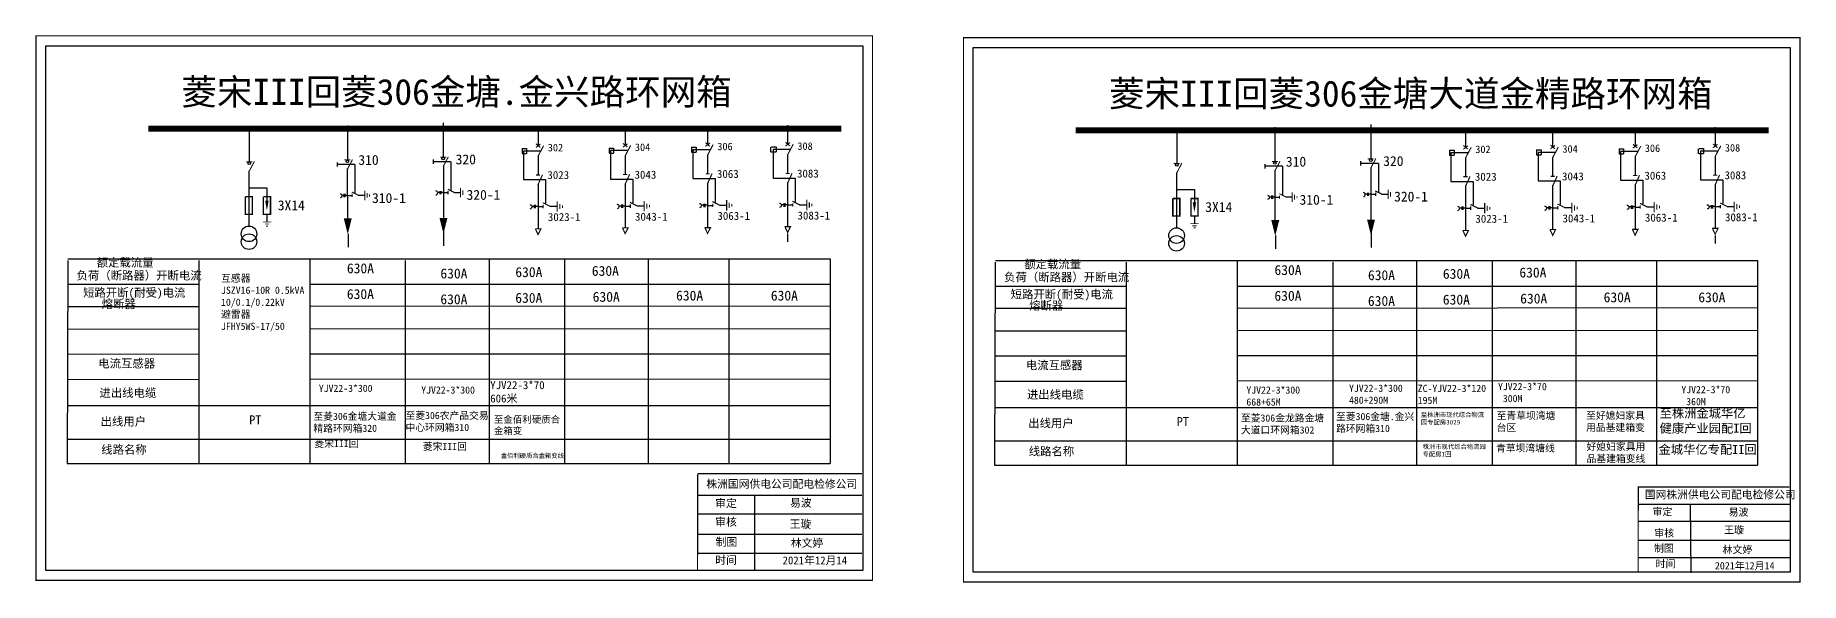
# Model space of a CAD drawing. Extents: x 1305 to 1935, y -332 to -210.
# Drawn here: x 1305.3 to 1696.9, y -331.1 to -209.6 of the extents above; entities that cross this region are included whole.
import ezdxf

# ---------------------------------------------------------------- set-up
doc = ezdxf.new("R2010")
doc.units = 0
doc.header["$LTSCALE"] = 5
doc.linetypes.add('ACAD_ISO02W100', pattern=[15, 12, -3])
doc.linetypes.add('CENTER', pattern=[50.8, 31.75, -6.35, 6.35, -6.35])
doc.layers.get('0').update_dxf_attribs({"linetype": 'CONTINUOUS'})
doc.layers.get('Defpoints').update_dxf_attribs({"linetype": 'CONTINUOUS'})
doc.layers.add('Layer2', color=1, linetype='CONTINUOUS')
doc.layers.add('MiniCADLayer', color=7, linetype='CONTINUOUS', lineweight=20)
doc.styles.add('宋体_txtstyle_0.00_0_0', font='')
doc.styles.add('宋体_txtstyle_1.66_0_0', font='', dxfattribs={"height": 1.663926})
doc.styles.add('宋体_txtstyle_1.77_0_0', font='', dxfattribs={"height": 1.774854})
doc.styles.add('宋体_txtstyle_1.85_0_0', font='', dxfattribs={"height": 1.848807})
doc.styles.add('宋体_txtstyle_1.99_0_0', font='', dxfattribs={"height": 1.985801})
doc.styles.add('宋体_txtstyle_2.21_0_0', font='', dxfattribs={"height": 2.206445})
doc.styles.get('宋体_txtstyle_0.00_0_0').set_extended_font_data('宋体')
doc.styles.get('宋体_txtstyle_1.66_0_0').set_extended_font_data('宋体')
doc.styles.get('宋体_txtstyle_1.77_0_0').set_extended_font_data('宋体')
doc.styles.get('宋体_txtstyle_1.85_0_0').set_extended_font_data('宋体')
doc.styles.get('宋体_txtstyle_1.99_0_0').set_extended_font_data('宋体')
doc.styles.get('宋体_txtstyle_2.21_0_0').set_extended_font_data('宋体')

# ---------------------------------------------------------------- blocks, each defined once
blk = doc.blocks.new('JD')
for points in [[(-2, 0.2), (-2, -0.2), (2, 0.2), (2, -0.2)], [(1, -1.2), (1, -0.8), (-1, -1.2), (-1, -0.8)], [(-0.5, -1.8), (-0.5, -2.2), (0.5, -1.8), (0.5, -2.2)]]:
    blk.add_trace(points)

msp = doc.modelspace()

# ---------------------------------------------------------------- linework, layer by layer
at = {"color": 0, "linetype": 'Continuous'}
for p, q in [((1452.18, -311.67, 0.01), (1488.62, -311.67, 0.01)), ((1464.83, -311.67, 0.01), (1464.83, -328.23, 0.01)), ((1452.18, -315.82, 0.01), (1488.62, -315.82, 0.01)), ((1452.18, -320.35, 0.01), (1488.62, -320.35, 0.01)), ((1452.18, -324.5, 0.01), (1488.62, -324.5, 0.01))]:
    msp.add_line(p, q, dxfattribs=at)
at = {"color": 0, "linetype": 'Continuous', "const_width": 0.292}
for points, elevation in [([(1452.18, -307.03), (1452.16, -328.16)], 0.01), ([(1452.18, -306.9), (1488.62, -306.9)], -0.01)]:
    msp.add_lwpolyline(points, dxfattribs=dict(at, elevation=elevation))
at = {"layer": 'Defpoints', "color": 0}
for p, q in [((1352.73, -230.06), (1352.73, -237.62)), ((1374.5, -229.65), (1374.5, -237.21)), ((1395.76, -229.02), (1395.76, -236.59)), ((1416.78, -229.91), (1416.78, -234.13)), ((1436.1, -229.83), (1436.1, -234.05)), ((1454.39, -229.66), (1454.39, -233.88)), ((1472.15, -229.58), (1472.15, -233.8)), ((1558.49, -230.43), (1558.49, -238)), ((1580.25, -230.02), (1580.25, -237.59)), ((1601.52, -229.4), (1601.52, -236.97)), ((1622.53, -230.29), (1622.53, -234.51)), ((1641.86, -230.21), (1641.86, -234.43)), ((1660.14, -230.04), (1660.14, -234.26)), ((1677.9, -229.96), (1677.9, -234.18)), ((1413.23, -234.71), (1413.23, -235.81)), ((1413.23, -234.71), (1414.22, -234.71)), ((1414.22, -234.71), (1414.22, -235.81)), ((1432.55, -234.63), (1433.55, -234.63)), ((1432.55, -234.63), (1432.55, -235.73)), ((1433.55, -234.63), (1433.55, -235.73)), ((1450.84, -234.46), (1450.84, -235.56)), ((1450.84, -234.46), (1451.83, -234.46)), ((1451.83, -234.46), (1451.83, -235.56)), ((1468.38, -234.4), (1468.38, -235.51)), ((1468.59, -234.38), (1469.59, -234.38)), ((1469.59, -234.38), (1469.59, -235.48)), ((1656.59, -234.83), (1656.59, -235.94)), ((1656.59, -234.83), (1657.59, -234.83)), ((1657.59, -234.83), (1657.59, -235.94)), ((1674.14, -234.78), (1674.14, -235.89)), ((1674.35, -234.75), (1675.35, -234.75)), ((1675.35, -234.75), (1675.35, -235.86)), ((1395.81, -238.58), (1395.81, -250.37)), ((1413.23, -235.81), (1414.22, -235.81)), ((1416.78, -236.4), (1416.78, -240.52)), ((1432.55, -235.73), (1433.55, -235.73)), ((1436.1, -236.32), (1436.1, -240.44)), ((1450.84, -235.56), (1451.83, -235.56)), ((1454.39, -236.15), (1454.39, -240.27)), ((1468.59, -235.48), (1469.59, -235.48)), ((1472.15, -236.07), (1472.15, -240.19)), ((1618.98, -235.08), (1618.98, -236.19)), ((1618.98, -235.08), (1619.98, -235.08)), ((1618.98, -236.19), (1619.98, -236.19)), ((1619.98, -235.08), (1619.98, -236.19)), ((1622.53, -236.78), (1622.53, -240.9)), ((1638.31, -235), (1639.31, -235)), ((1638.31, -235), (1638.31, -236.11)), ((1638.31, -236.11), (1639.31, -236.11)), ((1639.31, -235), (1639.31, -236.11)), ((1641.86, -236.7), (1641.86, -240.82)), ((1656.59, -235.94), (1657.59, -235.94)), ((1660.14, -236.53), (1660.14, -240.65)), ((1674.35, -235.86), (1675.35, -235.86)), ((1677.9, -236.45), (1677.9, -240.57)), ((1352.63, -239.66), (1352.64, -252.01)), ((1374.46, -239.18), (1374.5, -251.78)), ((1416.78, -242.59), (1416.78, -252.54)), ((1436.1, -242.51), (1436.1, -252.39)), ((1454.39, -242.34), (1454.39, -252.29)), ((1472.15, -242.26), (1472.15, -252.14)), ((1558.39, -240.04), (1558.4, -252.38)), ((1580.22, -239.56), (1580.25, -252.16)), ((1601.56, -238.96), (1601.56, -250.75)), ((1660.14, -242.71), (1660.14, -252.67)), ((1677.9, -242.63), (1677.9, -252.52)), ((1352.63, -243.42), (1356.64, -243.42)), ((1356.64, -243.42), (1356.64, -246.36)), ((1374.5, -245.13), (1375.54, -245.13)), ((1376.9, -245.1), (1378.32, -245.1)), ((1395, -244.5), (1394.53, -244.5)), ((1395, -244.18), (1395, -244.86)), ((1395.22, -244.18), (1395.22, -244.86)), ((1395.76, -244.5), (1395.22, -244.5)), ((1395.76, -244.51), (1396.81, -244.51)), ((1396.75, -243.75), (1398.25, -244.51)), ((1396.81, -244.16), (1396.81, -244.85)), ((1398.17, -244.48), (1399.59, -244.48)), ((1558.38, -243.8), (1562.4, -243.8)), ((1562.4, -243.8), (1562.4, -246.74)), ((1580.25, -245.51), (1581.3, -245.51)), ((1582.66, -245.48), (1584.08, -245.48)), ((1600.76, -244.87), (1600.29, -244.87)), ((1600.76, -244.56), (1600.76, -245.24)), ((1600.97, -244.56), (1600.97, -245.24)), ((1601.52, -244.87), (1600.97, -244.87)), ((1601.52, -244.88), (1602.56, -244.88)), ((1602.51, -244.13), (1604.01, -244.88)), ((1602.56, -244.54), (1602.56, -245.23)), ((1603.92, -244.86), (1605.34, -244.86)), ((1622.53, -242.96), (1622.53, -252.92)), ((1641.86, -242.88), (1641.86, -252.77)), ((1356.64, -249.44), (1356.64, -250.96)), ((1416.78, -247.59), (1417.93, -247.59)), ((1419.43, -247.55), (1421, -247.55)), ((1436.1, -247.51), (1437.26, -247.51)), ((1438.76, -247.47), (1440.33, -247.47)), ((1454.39, -247.34), (1455.54, -247.34)), ((1457.04, -247.3), (1458.61, -247.3)), ((1472.15, -247.26), (1473.3, -247.26)), ((1474.8, -247.22), (1476.37, -247.22)), ((1562.4, -249.82), (1562.4, -251.34)), ((1622.53, -247.96), (1623.68, -247.96)), ((1625.19, -247.93), (1626.76, -247.93)), ((1641.86, -247.88), (1643.01, -247.88)), ((1644.52, -247.85), (1646.08, -247.85)), ((1660.14, -247.71), (1661.29, -247.71)), ((1662.8, -247.68), (1664.37, -247.68)), ((1677.9, -247.63), (1679.05, -247.63)), ((1680.56, -247.6), (1682.13, -247.6)), ((1374.64, -253.65), (1374.64, -256.6)), ((1395.82, -252.3), (1395.82, -256.29)), ((1580.39, -254.03), (1580.39, -256.98)), ((1601.58, -252.68), (1601.58, -256.66)), ((1312.47, -259.59), (1312.3, -304.6)), ((1312.51, -259.21), (1481.58, -259.21)), ((1341.51, -259.59), (1341.51, -304.6)), ((1366.13, -259.21), (1366.13, -304.6)), ((1387.34, -259.59), (1387.34, -304.6)), ((1405.93, -259.24), (1405.93, -304.6)), ((1422.67, -259.21), (1422.67, -304.6)), ((1441.25, -259.21), (1441.25, -304.6)), ((1459.13, -259.25), (1459.13, -304.64)), ((1481.58, -259.21), (1481.58, -304.6)), ((1518.22, -259.96), (1518.05, -304.97)), ((1518.26, -259.59), (1687.34, -259.59)), ((1547.26, -259.96), (1547.26, -304.97)), ((1571.89, -259.59), (1571.89, -304.97)), ((1593.09, -259.96), (1593.09, -304.97)), ((1611.69, -259.62), (1611.69, -304.97)), ((1628.43, -259.59), (1628.43, -304.97)), ((1647.01, -259.59), (1647.01, -304.97)), ((1664.88, -259.63), (1664.88, -305.02)), ((1687.34, -259.59), (1687.34, -304.97)), ((1312.47, -264.86), (1341.51, -264.86)), ((1518.22, -265.24), (1547.26, -265.24)), ((1312.47, -269.79), (1341.51, -269.77)), ((1518.22, -270.17), (1547.26, -270.14)), ((1312.47, -274.81), (1341.51, -274.78)), ((1518.22, -275.19), (1547.26, -275.16)), ((1312.47, -280.33), (1341.51, -280.32)), ((1518.22, -280.71), (1547.26, -280.7)), ((1312.47, -285.97), (1341.51, -285.95)), ((1518.22, -286.35), (1547.26, -286.33)), ((1312.47, -291.79), (1366.13, -291.79)), ((1518.22, -292.17), (1571.89, -292.17)), ((1312.47, -299.21), (1481.58, -299.21)), ((1518.22, -299.58), (1687.34, -299.58))]:
    msp.add_line(p, q, dxfattribs=at)
at = {"layer": 'Defpoints', "color": 0, "linetype": 'ACAD_ISO02W100'}
for p, q in [((1472.64, -234.95), (1468.91, -234.95)), ((1468.91, -234.95), (1468.91, -241.3)), ((1413.54, -235.28), (1413.54, -241.63)), ((1417.28, -235.28), (1413.54, -235.28)), ((1436.6, -235.2), (1432.87, -235.2)), ((1432.87, -235.2), (1432.87, -241.55)), ((1451.15, -235.03), (1451.15, -241.38)), ((1454.89, -235.03), (1451.15, -235.03)), ((1619.3, -235.66), (1619.3, -242.01)), ((1623.03, -235.66), (1619.3, -235.66)), ((1642.36, -235.58), (1638.63, -235.58)), ((1638.63, -235.58), (1638.63, -241.93)), ((1656.91, -235.41), (1656.91, -241.76)), ((1660.64, -235.41), (1656.91, -235.41)), ((1678.4, -235.33), (1674.67, -235.33)), ((1674.67, -235.33), (1674.67, -241.68)), ((1413.54, -241.63), (1418.47, -241.63)), ((1418.47, -241.63), (1418.47, -246.87)), ((1432.87, -241.55), (1437.8, -241.55)), ((1437.8, -241.55), (1437.8, -246.79)), ((1451.15, -241.38), (1456.08, -241.38)), ((1456.08, -241.38), (1456.08, -246.62)), ((1468.91, -241.3), (1473.84, -241.3)), ((1473.84, -241.3), (1473.84, -246.54)), ((1619.3, -242.01), (1624.22, -242.01)), ((1624.22, -242.01), (1624.22, -247.25)), ((1638.63, -241.93), (1643.55, -241.93)), ((1643.55, -241.93), (1643.55, -247.17)), ((1656.91, -241.76), (1661.83, -241.76)), ((1661.83, -241.76), (1661.83, -247)), ((1674.67, -241.68), (1679.59, -241.68)), ((1679.59, -241.68), (1679.59, -246.92))]:
    msp.add_line(p, q, dxfattribs=at)
at = {"layer": 'Defpoints', "color": 0, "linetype": 'CENTER'}
for p, q in [((1472.15, -253.64), (1472.15, -255.43)), ((1677.91, -254.01), (1677.91, -255.81))]:
    msp.add_line(p, q, dxfattribs=at)
at = {"layer": 'Defpoints', "color": 0, "ltscale": 1.433355}
for p, q in [((1366.13, -264.86), (1481.58, -264.86)), ((1571.89, -265.24), (1687.34, -265.24)), ((1366.13, -269.75), (1481.58, -269.66)), ((1571.89, -270.13), (1687.34, -270.04)), ((1366.13, -274.76), (1481.58, -274.65)), ((1571.89, -275.14), (1687.34, -275.03)), ((1366.13, -280.31), (1481.58, -280.26)), ((1571.89, -280.69), (1687.34, -280.64)), ((1366.13, -285.94), (1481.58, -285.87)), ((1571.89, -286.32), (1687.34, -286.24)), ((1366.13, -291.79), (1481.58, -291.79)), ((1571.89, -292.17), (1687.34, -292.17))]:
    msp.add_line(p, q, dxfattribs=at)
at = {"layer": 'Defpoints', "color": 0, "linetype": 'Continuous', "const_width": 0.27}
for points in [[(1305.4, -209.73), (1490.99, -209.73), (1490.99, -330.57), (1305.4, -330.57)], [(1511.16, -210.11), (1696.75, -210.11), (1696.75, -330.95), (1511.16, -330.95)]]:
    msp.add_lwpolyline(points, close=True, dxfattribs=at)
at = {"layer": 'Defpoints', "color": 0, "linetype": 'Continuous'}
for points in [[(1307.58, -211.92), (1488.81, -211.92), (1488.81, -328.39), (1307.58, -328.39)], [(1513.34, -212.29), (1694.57, -212.29), (1694.57, -328.77), (1513.34, -328.77)]]:
    msp.add_lwpolyline(points, close=True, dxfattribs=at)
at = {"layer": 'Defpoints', "color": 0}
for points, const_width in [([(1330.32, -230.34), (1484.04, -230.34)], 1.32), ([(1536.08, -230.72), (1689.8, -230.72)], 1.32), ([(1416.3, -234.5), (1417.32, -233.74)], 0.25), ([(1416.31, -233.67), (1417.29, -234.48)], 0.25), ([(1416.78, -236.46), (1418.02, -234.1)], 0.25), ([(1435.63, -234.42), (1436.64, -233.66)], 0.25), ([(1435.64, -233.59), (1436.62, -234.4)], 0.25), ([(1436.1, -236.38), (1437.35, -234.02)], 0.25), ([(1453.91, -234.25), (1454.93, -233.49)], 0.25), ([(1453.92, -233.42), (1454.9, -234.23)], 0.25), ([(1454.39, -236.21), (1455.63, -233.85)], 0.25), ([(1471.68, -233.34), (1472.66, -234.15)], 0.25), ([(1471.67, -234.17), (1472.68, -233.41)], 0.25), ([(1472.15, -236.13), (1473.39, -233.77)], 0.25), ([(1622.06, -234.88), (1623.07, -234.12)], 0.25), ([(1622.07, -234.05), (1623.04, -234.86)], 0.25), ([(1622.53, -236.84), (1623.78, -234.47)], 0.25), ([(1641.39, -234.8), (1642.4, -234.04)], 0.25), ([(1641.39, -233.97), (1642.37, -234.78)], 0.25), ([(1641.86, -236.76), (1643.11, -234.39)], 0.25), ([(1659.67, -234.63), (1660.68, -233.87)], 0.25), ([(1659.68, -233.8), (1660.65, -234.61)], 0.25), ([(1660.14, -236.59), (1661.39, -234.22)], 0.25), ([(1677.43, -234.55), (1678.44, -233.79)], 0.25), ([(1677.44, -233.72), (1678.41, -234.53)], 0.25), ([(1677.9, -236.51), (1679.15, -234.14)], 0.25), ([(1352.07, -237.65), (1353.4, -237.65)], 0.226), ([(1352.73, -239.73), (1353.86, -237.59)], 0.226), ([(1373.83, -237.24), (1375.16, -237.24)], 0.226), ([(1374.5, -239.32), (1375.63, -237.18)], 0.226), ([(1395.1, -236.62), (1396.43, -236.62)], 0.226), ([(1395.76, -238.7), (1396.89, -236.56)], 0.226), ([(1557.82, -238.03), (1559.15, -238.03)], 0.226), ([(1558.49, -240.11), (1559.62, -237.97)], 0.226), ([(1579.59, -237.62), (1580.92, -237.62)], 0.226), ([(1580.25, -239.7), (1581.38, -237.56)], 0.226), ([(1600.85, -236.99), (1602.19, -236.99)], 0.226), ([(1601.52, -239.08), (1602.65, -236.94)], 0.226), ([(1416.33, -240.59), (1417.25, -240.59)], 0.25), ([(1416.72, -242.89), (1417.77, -240.54)], 0.25), ([(1435.66, -240.51), (1436.58, -240.51)], 0.25), ([(1436.05, -242.81), (1437.1, -240.46)], 0.25), ([(1453.94, -240.34), (1454.86, -240.34)], 0.25), ([(1454.34, -242.64), (1455.39, -240.29)], 0.25), ([(1471.7, -240.26), (1472.62, -240.26)], 0.25), ([(1472.09, -242.56), (1473.14, -240.21)], 0.25), ([(1622.08, -240.97), (1623.01, -240.97)], 0.25), ([(1622.48, -243.27), (1623.53, -240.91)], 0.25), ([(1641.41, -240.89), (1642.34, -240.89)], 0.25), ([(1641.81, -243.19), (1642.86, -240.83)], 0.25), ([(1659.7, -240.72), (1660.62, -240.72)], 0.25), ([(1660.09, -243.02), (1661.14, -240.66)], 0.25), ([(1677.45, -240.64), (1678.38, -240.64)], 0.25), ([(1677.85, -242.94), (1678.9, -240.58)], 0.25), ([(1351.84, -245.43), (1351.84, -249.35), (1353.41, -249.35), (1353.41, -245.43), (1351.89, -245.43)], 0.331), ([(1355.86, -245.43), (1355.86, -249.35), (1357.43, -249.35), (1357.43, -245.43), (1355.91, -245.43)], 0.331), ([(1375.48, -244.38), (1376.99, -245.13)], 0.226), ([(1375.54, -244.78), (1375.54, -245.48)], 0.226), ([(1417.86, -246.75), (1419.53, -247.59)], 0.25), ([(1437.19, -246.67), (1438.86, -247.51)], 0.25), ([(1455.47, -246.5), (1457.14, -247.34)], 0.25), ([(1473.23, -246.42), (1474.9, -247.26)], 0.25), ([(1557.6, -245.81), (1557.6, -249.72), (1559.17, -249.72), (1559.17, -245.81), (1557.65, -245.81)], 0.331), ([(1561.62, -245.81), (1561.62, -249.72), (1563.18, -249.72), (1563.18, -245.81), (1561.67, -245.81)], 0.331), ([(1581.24, -244.75), (1582.74, -245.51)], 0.226), ([(1581.3, -245.16), (1581.3, -245.85)], 0.226), ([(1678.99, -246.8), (1680.65, -247.63)], 0.25), ([(1417.93, -247.2), (1417.93, -247.97)], 0.25), ([(1437.26, -247.12), (1437.26, -247.89)], 0.25), ([(1455.54, -246.95), (1455.54, -247.72)], 0.25), ([(1473.3, -246.87), (1473.3, -247.64)], 0.25), ([(1623.62, -247.13), (1625.28, -247.96)], 0.25), ([(1623.68, -247.58), (1623.68, -248.35)], 0.25), ([(1642.95, -247.05), (1644.61, -247.88)], 0.25), ([(1643.01, -247.5), (1643.01, -248.27)], 0.25), ([(1661.23, -246.88), (1662.89, -247.71)], 0.25), ([(1661.29, -247.33), (1661.29, -248.1)], 0.25), ([(1679.05, -247.25), (1679.05, -248.02)], 0.25), ([(1395.33, -251.06), (1396.34, -251.06), (1395.82, -252.08), (1395.34, -251.04)], 0.199), ([(1416.16, -252.54), (1417.43, -252.54), (1416.78, -253.82), (1416.18, -252.51)], 0.25), ([(1435.49, -252.32), (1436.76, -252.32), (1436.11, -253.61), (1435.51, -252.3)], 0.25), ([(1453.77, -252.29), (1455.04, -252.29), (1454.39, -253.57), (1453.79, -252.26)], 0.25), ([(1471.53, -252.07), (1472.8, -252.07), (1472.15, -253.36), (1471.55, -252.05)], 0.25), ([(1601.08, -251.43), (1602.1, -251.43), (1601.58, -252.46), (1601.1, -251.42)], 0.199), ([(1621.92, -252.91), (1623.19, -252.91), (1622.54, -254.2), (1621.93, -252.89)], 0.25), ([(1641.25, -252.7), (1642.52, -252.7), (1641.87, -253.99), (1641.26, -252.68)], 0.25), ([(1659.53, -252.66), (1660.8, -252.66), (1660.15, -253.95), (1659.54, -252.64)], 0.25), ([(1677.29, -252.45), (1678.56, -252.45), (1677.91, -253.74), (1677.3, -252.43)], 0.25)]:
    msp.add_lwpolyline(points, dxfattribs=dict(at, const_width=const_width))
for points in [[(1372.24, -237.8), (1372.24, -238.75)], [(1393.5, -237.18), (1393.5, -238.13)], [(1577.99, -238.18), (1577.99, -239.13)], [(1599.26, -237.56), (1599.26, -238.5)], [(1373.74, -245.12), (1373.26, -245.12)], [(1373.74, -244.8), (1373.74, -245.49)], [(1373.95, -244.8), (1373.95, -245.49)], [(1374.49, -245.12), (1373.95, -245.12)], [(1579.49, -245.5), (1579.02, -245.5)], [(1579.49, -245.18), (1579.49, -245.87)], [(1579.7, -245.18), (1579.7, -245.87)], [(1580.25, -245.5), (1579.7, -245.5)], [(1415.94, -247.57), (1415.41, -247.57)], [(1415.94, -247.22), (1415.94, -247.98)], [(1416.17, -247.22), (1416.17, -247.98)], [(1416.77, -247.57), (1416.17, -247.57)], [(1435.27, -247.49), (1434.74, -247.49)], [(1435.27, -247.14), (1435.27, -247.9)], [(1435.5, -247.14), (1435.5, -247.9)], [(1436.1, -247.49), (1435.5, -247.49)], [(1453.55, -247.32), (1453.02, -247.32)], [(1453.55, -246.97), (1453.55, -247.73)], [(1453.78, -246.97), (1453.78, -247.73)], [(1454.38, -247.32), (1453.78, -247.32)], [(1471.31, -247.24), (1470.78, -247.24)], [(1471.31, -246.89), (1471.31, -247.65)], [(1471.54, -246.89), (1471.54, -247.65)], [(1472.14, -247.24), (1471.54, -247.24)], [(1621.69, -247.95), (1621.17, -247.95)], [(1621.69, -247.6), (1621.69, -248.36)], [(1621.93, -247.6), (1621.93, -248.36)], [(1622.53, -247.95), (1621.93, -247.95)], [(1641.02, -247.87), (1640.5, -247.87)], [(1641.02, -247.52), (1641.02, -248.28)], [(1641.25, -247.52), (1641.25, -248.28)], [(1641.86, -247.87), (1641.25, -247.87)], [(1659.3, -247.7), (1658.78, -247.7)], [(1659.3, -247.35), (1659.3, -248.11)], [(1659.54, -247.35), (1659.54, -248.11)], [(1660.14, -247.7), (1659.54, -247.7)], [(1677.06, -247.62), (1676.54, -247.62)], [(1677.06, -247.27), (1677.06, -248.03)], [(1677.3, -247.27), (1677.3, -248.03)], [(1677.9, -247.62), (1677.3, -247.62)]]:
    msp.add_lwpolyline(points, dxfattribs=at)
at = {"layer": 'Defpoints', "color": 0, "ltscale": 2}
for points in [[(1376.18, -238.28), (1372.24, -238.28)], [(1376.18, -238.28), (1376.18, -244.74)], [(1397.44, -237.65), (1393.5, -237.65)], [(1397.44, -237.65), (1397.44, -244.12)], [(1581.93, -238.65), (1577.99, -238.65)], [(1581.93, -238.65), (1581.93, -245.12)], [(1603.2, -238.03), (1599.26, -238.03)], [(1603.2, -238.03), (1603.2, -244.5)]]:
    msp.add_lwpolyline(points, dxfattribs=at)
at = {"layer": 'Defpoints', "color": 0}
for points, format in [([(1356.64, -246.31, 0.772, 0, 0), (1356.64, -248.51, 0, 0, 0)], "xyseb"), ([(1372.86, -244.73, -0.877934), (1372.87, -245.65)], "xyb"), ([(1562.4, -246.69, 0.772, 0, 0), (1562.4, -248.89, 0, 0, 0)], "xyseb"), ([(1578.61, -245.11, -0.877934), (1578.63, -246.02)], "xyb"), ([(1374.58, -250.25, 1.77, 0, 0), (1374.58, -253.75, 0, 0, 0)], "xyseb"), ([(1395.81, -250.13, 1.77, 0, 0), (1395.81, -253.63, 0, 0, 0)], "xyseb"), ([(1414.96, -247.15, -0.877934), (1414.98, -248.16)], "xyb"), ([(1434.29, -247.07, -0.877934), (1434.31, -248.08)], "xyb"), ([(1452.57, -246.9, -0.877934), (1452.59, -247.91)], "xyb"), ([(1470.33, -246.82, -0.877934), (1470.35, -247.83)], "xyb"), ([(1580.33, -250.62, 1.77, 0, 0), (1580.33, -254.13, 0, 0, 0)], "xyseb"), ([(1601.57, -250.51, 1.77, 0, 0), (1601.57, -254.01, 0, 0, 0)], "xyseb"), ([(1620.72, -247.52, -0.877934), (1620.74, -248.53)], "xyb"), ([(1640.05, -247.44, -0.877934), (1640.07, -248.45)], "xyb"), ([(1658.33, -247.27, -0.877934), (1658.35, -248.28)], "xyb"), ([(1676.09, -247.19, -0.877934), (1676.11, -248.2)], "xyb")]:
    msp.add_lwpolyline(points, format=format, dxfattribs=at)
for centre, radius in [((1352.73, -237.97), 0.289), ((1374.5, -237.56), 0.289), ((1395.76, -236.94), 0.289), ((1558.49, -238.35), 0.289), ((1580.25, -237.94), 0.289), ((1601.52, -237.31), 0.289), ((1352.67, -253.66), 1.73), ((1352.67, -255.4), 1.73), ((1558.43, -254.04), 1.73), ((1558.43, -255.77), 1.73)]:
    msp.add_circle(centre, radius, dxfattribs=at)
for centre in [(1394.07, -244.57), (1599.83, -244.94)]:
    msp.add_arc(centre, 0.462, 278.5404, 83.6643, dxfattribs=at)
for points in [[(1378.23, -246.19), (1378.44, -246.19), (1378.23, -244.09), (1378.44, -244.09)], [(1378.97, -244.61), (1378.76, -244.61), (1378.97, -245.67), (1378.76, -245.67)], [(1379.29, -245.4), (1379.5, -245.4), (1379.29, -244.88), (1379.5, -244.88)], [(1399.5, -245.57), (1399.71, -245.57), (1399.5, -243.46), (1399.71, -243.46)], [(1400.24, -243.99), (1400.03, -243.99), (1400.24, -245.05), (1400.03, -245.05)], [(1583.99, -246.57), (1584.2, -246.57), (1583.99, -244.46), (1584.2, -244.46)], [(1584.73, -244.99), (1584.52, -244.99), (1584.73, -246.05), (1584.52, -246.05)], [(1585.04, -245.78), (1585.25, -245.78), (1585.04, -245.25), (1585.25, -245.25)], [(1605.26, -245.95), (1605.47, -245.95), (1605.26, -243.84), (1605.47, -243.84)], [(1606, -244.37), (1605.78, -244.37), (1606, -245.42), (1605.78, -245.42)]]:
    msp.add_trace(points, dxfattribs=at)
at = {"layer": 'Layer2', "color": 0}
for p, q in [((1312.3, -304.6), (1481.58, -304.6)), ((1518.05, -304.97), (1687.34, -304.97))]:
    msp.add_line(p, q, dxfattribs=at)
at = {"layer": 'Layer2', "color": 0, "linetype": 'Continuous'}
for p, q in [((1660.85, -313.62), (1694.5, -313.62)), ((1672.36, -313.55), (1672.53, -328.91)), ((1660.85, -317.46), (1694.5, -317.46)), ((1660.85, -321.64), (1694.5, -321.64)), ((1660.85, -325.47), (1694.5, -325.47))]:
    msp.add_line(p, q, dxfattribs=at)
at = {"layer": 'Layer2', "color": 0, "linetype": 'Continuous', "const_width": 0.27}
for points in [[(1660.71, -309.84), (1694.36, -309.84)], [(1660.85, -309.9), (1660.83, -328.85)]]:
    msp.add_lwpolyline(points, dxfattribs=at)

# ---------------------------------------------------------------- block references
at = {"layer": 'Defpoints', "color": 0, "zscale": 0.5823741028317219, "rotation": 90}
for p, xscale, yscale in [((1421.02, -247.6), 0.5823741028316363, 0.5823741028316363), ((1440.35, -247.52), 0.5823741028316363, 0.5823741028316363), ((1458.63, -247.35), 0.5823741028316363, 0.5823741028316363), ((1476.39, -247.27), 0.5823741028316363, 0.5823741028316363), ((1664.39, -247.73), 0.5823741028316647, 0.5823741028316647), ((1682.15, -247.65), 0.5823741028316647, 0.5823741028316647), ((1626.78, -247.98), 0.5823741028316647, 0.5823741028316647), ((1646.11, -247.9), 0.5823741028316647, 0.5823741028316647)]:
    msp.add_blockref('JD', p, dxfattribs=dict(at, xscale=xscale, yscale=yscale))
at = {"layer": 'Defpoints', "color": 0, "xscale": 0.4633534948313809, "yscale": 0.463353492776605, "zscale": 0.4633534928590778}
for p in [(1356.67, -251.03), (1562.43, -251.41)]:
    msp.add_blockref('JD', p, dxfattribs=at)

# ---------------------------------------------------------------- texts
at = {"color": 0, "linetype": 'Continuous', "lineweight": -2, "attachment_point": 1, "style": '宋体_txtstyle_0.00_0_0'}
for s, insert, char_height, width in [('\\A1;{\\fSimSun|b0|i0|c134|p2;互感器\\PJSZV16-10R 0.5kVA\\P10/0.1/0.22kV\\P避雷器\\PJFHY5WS-17/50}', (1346.46, -262.71, 0.01), 1.5992, 29.4876), ('{\\fSimSun|b0|i0|c134|p2;\\C7;至金佰利硬质合金箱变}', (1406.99, -294.11, 0.01), 1.5, 16.5148), ('{\\fSimSun|b0|i0|c134|p2;\\C7;金佰利硬质合金箱变线}', (1408.53, -302.38, 0.01), 1, 28.6451), ('\\f\uffbfﾬￌﾣﾤ_GB2312|b0|i0|c134|p49;审定', (1456.1, -312.58, 0.01), 1.7528, 13.7078), ('\\f\uffbfﾬￌﾣﾤ_GB2312|b0|i0|c134|p49;审核', (1456.1, -316.71, 0.01), 1.7528, 13.7078), ('\\f\uffbfﾬￌﾣﾤ_GB2312|b0|i0|c134|p49;制图', (1456.19, -321.17, 0.01), 1.7528, 13.7078), ('\\f\uffbfﾬￌﾣﾤ_GB2312|b0|i0|c134|p49;时间', (1456.1, -325.19, 0.01), 1.7528, 13.7078), ('林文婷', (1472.87, -321.4, 0.01), 1.753, 13.7078)]:
    msp.add_mtext(s, dxfattribs=dict(at, insert=insert, char_height=char_height, width=width))
at = {"color": 7, "linetype": 'Continuous', "lineweight": -2, "true_color": 0xffffff, "attachment_point": 1, "style": '宋体_txtstyle_0.00_0_0'}
for s, insert, char_height, width in [('{\\fSimSun|b0|i0|c134|p2;YJV22-3*70\\P606米}', (1406.17, -286.35), 1.7768, 28.6451), ('株洲国网供电公司配电检修公司', (1454.12, -308.3, -0.01), 1.7528, 47.9203), ('易波', (1472.7, -312.48, 0.01), 1.753, 13.7078), ('国网株洲供电公司配电检修公司', (1662.3, -310.65, -0.01), 1.7528, 47.9203), ('王璇', (1472.61, -317.18, 0.01), 1.753, 13.7078)]:
    msp.add_mtext(s, dxfattribs=dict(at, insert=insert, char_height=char_height, width=width))
at = {"color": 7, "linetype": 'Continuous', "lineweight": -2, "insert": (1471.04, -325.26, 0.01), "char_height": 1.753, "width": 25.6387, "attachment_point": 1, "style": '宋体_txtstyle_0.00_0_0'}
msp.add_mtext('2021年12月14', dxfattribs=at)
at = {"layer": 'Defpoints', "color": 0}
for s, height, style, p in [('302', 1.664, '宋体_txtstyle_1.66_0_0', (1418.95, -235.35)), ('304', 1.664, '宋体_txtstyle_1.66_0_0', (1438.28, -235.27)), ('306', 1.664, '宋体_txtstyle_1.66_0_0', (1456.56, -235.1)), ('308', 1.664, '宋体_txtstyle_1.66_0_0', (1474.32, -235.02)), ('302', 1.664, '宋体_txtstyle_1.66_0_0', (1624.7, -235.73)), ('304', 1.664, '宋体_txtstyle_1.66_0_0', (1644.03, -235.65)), ('306', 1.664, '宋体_txtstyle_1.66_0_0', (1662.31, -235.48)), ('308', 1.664, '宋体_txtstyle_1.66_0_0', (1680.07, -235.4)), ('310', 2.206, '宋体_txtstyle_2.21_0_0', (1376.93, -238.36)), ('320', 2.206, '宋体_txtstyle_2.21_0_0', (1398.51, -238.24)), ('310', 2.206, '宋体_txtstyle_2.21_0_0', (1582.68, -238.74)), ('320', 2.206, '宋体_txtstyle_2.21_0_0', (1604.27, -238.61)), ('3023', 1.775, '宋体_txtstyle_1.77_0_0', (1418.86, -241.5)), ('3043', 1.775, '宋体_txtstyle_1.77_0_0', (1438.19, -241.42)), ('3063', 1.775, '宋体_txtstyle_1.77_0_0', (1456.47, -241.25)), ('3083', 1.775, '宋体_txtstyle_1.77_0_0', (1474.23, -241.17)), ('3023', 1.775, '宋体_txtstyle_1.77_0_0', (1624.61, -241.88)), ('3043', 1.775, '宋体_txtstyle_1.77_0_0', (1643.94, -241.8)), ('3063', 1.775, '宋体_txtstyle_1.77_0_0', (1662.22, -241.63)), ('3083', 1.775, '宋体_txtstyle_1.77_0_0', (1679.98, -241.55)), ('3X14', 2.206, '宋体_txtstyle_2.21_0_0', (1359.05, -248.43)), ('310-1', 2.206, '宋体_txtstyle_2.21_0_0', (1379.96, -246.82)), ('320-1', 2.206, '宋体_txtstyle_2.21_0_0', (1400.93, -246.11)), ('3X14', 2.206, '宋体_txtstyle_2.21_0_0', (1564.8, -248.81)), ('310-1', 2.206, '宋体_txtstyle_2.21_0_0', (1585.71, -247.2)), ('320-1', 2.206, '宋体_txtstyle_2.21_0_0', (1606.69, -246.49)), ('3023-1', 1.775, '宋体_txtstyle_1.77_0_0', (1418.97, -250.82)), ('3043-1', 1.775, '宋体_txtstyle_1.77_0_0', (1438.3, -250.74)), ('3063-1', 1.775, '宋体_txtstyle_1.77_0_0', (1456.58, -250.57)), ('3083-1', 1.775, '宋体_txtstyle_1.77_0_0', (1474.34, -250.49)), ('3023-1', 1.775, '宋体_txtstyle_1.77_0_0', (1624.72, -251.2)), ('3043-1', 1.775, '宋体_txtstyle_1.77_0_0', (1644.05, -251.12)), ('3063-1', 1.775, '宋体_txtstyle_1.77_0_0', (1662.33, -250.95)), ('3083-1', 1.775, '宋体_txtstyle_1.77_0_0', (1680.09, -250.87)), ('负荷（断路器）开断电流', 1.8488, '宋体_txtstyle_1.85_0_0', (1314.42, -263.83)), ('额定载流量', 1.849, '宋体_txtstyle_1.85_0_0', (1318.89, -260.95)), ('630A', 2.206, '宋体_txtstyle_2.21_0_0', (1374.39, -262.42)), ('630A', 2.206, '宋体_txtstyle_2.21_0_0', (1395.13, -263.56)), ('630A', 2.206, '宋体_txtstyle_2.21_0_0', (1411.75, -263.26)), ('630A', 2.206, '宋体_txtstyle_2.21_0_0', (1428.72, -262.98)), ('负荷（断路器）开断电流', 1.8488, '宋体_txtstyle_1.85_0_0', (1520.18, -264.2)), ('额定载流量', 1.849, '宋体_txtstyle_1.85_0_0', (1524.65, -261.33)), ('630A', 2.206, '宋体_txtstyle_2.21_0_0', (1580.15, -262.79)), ('630A', 2.206, '宋体_txtstyle_2.21_0_0', (1600.89, -263.94)), ('630A', 2.206, '宋体_txtstyle_2.21_0_0', (1617.51, -263.64)), ('630A', 2.206, '宋体_txtstyle_2.21_0_0', (1634.48, -263.35)), ('短路开断(耐受)电流', 1.849, '宋体_txtstyle_1.85_0_0', (1315.87, -267.64)), ('630A', 2.206, '宋体_txtstyle_2.21_0_0', (1374.38, -268.13)), ('630A', 2.206, '宋体_txtstyle_2.21_0_0', (1447.41, -268.46)), ('630A', 2.206, '宋体_txtstyle_2.21_0_0', (1468.43, -268.46)), ('短路开断(耐受)电流', 1.849, '宋体_txtstyle_1.85_0_0', (1521.63, -268.01)), ('630A', 2.206, '宋体_txtstyle_2.21_0_0', (1580.14, -268.51)), ('熔断器', 1.849, '宋体_txtstyle_1.85_0_0', (1319.98, -270.14)), ('630A', 2.206, '宋体_txtstyle_2.21_0_0', (1395.12, -269.28)), ('630A', 2.206, '宋体_txtstyle_2.21_0_0', (1411.74, -268.97)), ('630A', 2.206, '宋体_txtstyle_2.21_0_0', (1428.91, -268.74)), ('熔断器', 1.849, '宋体_txtstyle_1.85_0_0', (1525.73, -270.52)), ('630A', 2.206, '宋体_txtstyle_2.21_0_0', (1600.88, -269.65)), ('630A', 2.206, '宋体_txtstyle_2.21_0_0', (1617.5, -269.35)), ('630A', 2.206, '宋体_txtstyle_2.21_0_0', (1634.66, -269.12)), ('630A', 2.206, '宋体_txtstyle_2.21_0_0', (1653.17, -268.84)), ('630A', 2.206, '宋体_txtstyle_2.21_0_0', (1674.18, -268.84)), ('电流互感器', 1.849, '宋体_txtstyle_1.85_0_0', (1319.24, -283.35)), ('电流互感器', 1.849, '宋体_txtstyle_1.85_0_0', (1525, -283.73)), ('进出线电缆', 1.849, '宋体_txtstyle_1.85_0_0', (1319.49, -289.88)), ('进出线电缆', 1.849, '宋体_txtstyle_1.85_0_0', (1525.24, -290.26)), ('出线用户', 1.849, '宋体_txtstyle_1.85_0_0', (1319.76, -296.23)), ('出线用户', 1.849, '宋体_txtstyle_1.85_0_0', (1525.52, -296.6))]:
    msp.add_text(s, height=height, dxfattribs=dict(at, style=style)).set_placement(p)
at = {"layer": 'Defpoints', "color": 7, "style": '宋体_txtstyle_1.99_0_0'}
for p in [(1352.72, -295.94), (1558.47, -296.32)]:
    msp.add_text('PT', height=1.986, dxfattribs=at).set_placement(p)
at = {"layer": 'Defpoints', "color": 7, "lineweight": -2, "char_height": 5.7775, "width": 142.7713, "attachment_point": 1, "style": '宋体_txtstyle_0.00_0_0'}
for s, insert in [('菱宋III回菱306金塘.金兴路环网箱', (1337.68, -219.26)), ('菱宋III回菱306金塘大道金精路环网箱', (1543.43, -219.64))]:
    msp.add_mtext(s, dxfattribs=dict(at, insert=insert))
at = {"layer": 'Defpoints', "color": 7, "linetype": 'Continuous', "lineweight": -2, "attachment_point": 1, "style": '宋体_txtstyle_0.00_0_0'}
for s, insert, char_height, width in [('{\\fSimSun|b0|i0|c134|p2;YJV22-3*300}', (1368.16, -287.15), 1.5922, 18.7584), ('{\\fSimSun|b0|i0|c134|p2;YJV22-3*300}', (1390.87, -287.52), 1.5922, 18.7584), ('{\\fSimSun|b0|i0|c134|p2;YJV22-3*300\\P668+65M}', (1573.92, -287.53), 1.5922, 18.7584), ('{\\fSimSun|b0|i0|c134|p2;YJV22-3*300\\P480+290M}', (1596.69, -287.13), 1.5922, 18.7584), ('{\\fSimSun|b0|i0|c134|p2;ZC-YJV22-3*120\\P195M}', (1611.93, -287.16), 1.5922, 18.7584), ('{\\fSimSun|b0|i0|c134|p2;YJV22-3*70\\P 300M}', (1629.73, -286.76), 1.5922, 18.7584), ('{\\fSimSun|b0|i0|c134|p2;YJV22-3*70\\P 360M}', (1670.41, -287.44), 1.5922, 18.7584), ('至菱306金塘大道金精路环网箱320', (1366.96, -293.36), 1.5922, 19.2686), ('至菱306农产品交易中心环网箱310', (1387.39, -293.18), 1.5922, 19.2686), ('至菱306金龙路金塘大道口环网箱302', (1572.71, -293.74), 1.5922, 19.2686), ('至菱306金塘.金兴路环网箱310', (1593.81, -293.41), 1.5922, 18.7584), ('{\\fSimSun|b0|i0|c134|p2;至株洲市现代综合物流园专配房3029}', (1612.64, -293.3), 1, 14.3918), ('{\\fSimSun|b0|i0|c134|p2;至青草坝湾塘台区}', (1629.44, -293.21), 1.5922, 14.3918), ('{\\fSimSun|b0|i0|c134|p2;至好媳妇家具用品基建箱变}', (1649.28, -293.18), 1.5922, 14.3918), ('菱宋III回', (1367.18, -299.41), 1.592, 18.7584), ('菱宋III回', (1391.24, -300.06), 1.592, 18.7584), ('{\\fSimSun|b0|i0|c134|p2;株洲市现代综合物流园专配房I回}', (1613.02, -300.39), 1, 14.3918), ('{\\fSimSun|b0|i0|c134|p2;青草坝湾塘线}', (1629.31, -300.41), 1.5922, 14.3918), ('{\\fSimSun|b0|i0|c134|p2;好媳妇家具用品基建箱变线}', (1649.38, -300.1), 1.5922, 14.3918)]:
    msp.add_mtext(s, dxfattribs=dict(at, insert=insert, char_height=char_height, width=width))
at = {"layer": 'Layer2', "color": 0, "style": '宋体_txtstyle_1.85_0_0'}
for p in [(1319.88, -302.48), (1525.64, -302.86)]:
    msp.add_text('线路名称', height=1.849, dxfattribs=at).set_placement(p)
at = {"layer": 'Layer2', "color": 0, "linetype": 'Continuous', "lineweight": -2, "char_height": 1.6187, "width": 12.6588, "attachment_point": 1, "style": '宋体_txtstyle_0.00_0_0'}
for s, insert in [('{\\fKaiTi_GB2312|b0|i0|c134|p49;审定}', (1664, -314.51)), ('{\\fSimSun|b0|i0|c134|p2;易波}', (1680.89, -314.61)), ('{\\fKaiTi_GB2312|b0|i0|c134|p49;审核}', (1664.41, -319.26)), ('{\\fSimSun|b0|i0|c134|p2;王璇}', (1679.9, -318.55)), ('{\\fKaiTi_GB2312|b0|i0|c134|p49;制图}', (1664.34, -322.64)), ('{\\fKaiTi_GB2312|b0|i0|c134|p49;时间}', (1664.69, -326.08))]:
    msp.add_mtext(s, dxfattribs=dict(at, insert=insert))
at = {"layer": 'Layer2', "color": 7, "linetype": 'Continuous', "lineweight": -2, "attachment_point": 1, "style": '宋体_txtstyle_0.00_0_0'}
for s, insert, char_height, width in [('{\\fSimSun|b0|i0|c134|p2;林文婷}', (1679.54, -322.95), 1.6187, 12.6588), ('2021年12月14', (1677.85, -326.51), 1.619, 17.1618)]:
    msp.add_mtext(s, dxfattribs=dict(at, insert=insert, char_height=char_height, width=width))
at = {"layer": 'MiniCADLayer', "color": 7, "lineweight": -2, "ltscale": 1.767814, "attachment_point": 1, "style": '宋体_txtstyle_0.00_0_0'}
for s, insert, char_height in [('至株洲金城华亿\\P健康产业园配I回', (1665.58, -292.47), 1.997), ('{\\fSimSun|b0|i0|c134|p2;金城华亿专配II回}', (1665.35, -300.51), 1.9967)]:
    msp.add_mtext(s, dxfattribs=dict(at, insert=insert, char_height=char_height))

doc.saveas('drawing.dxf')
